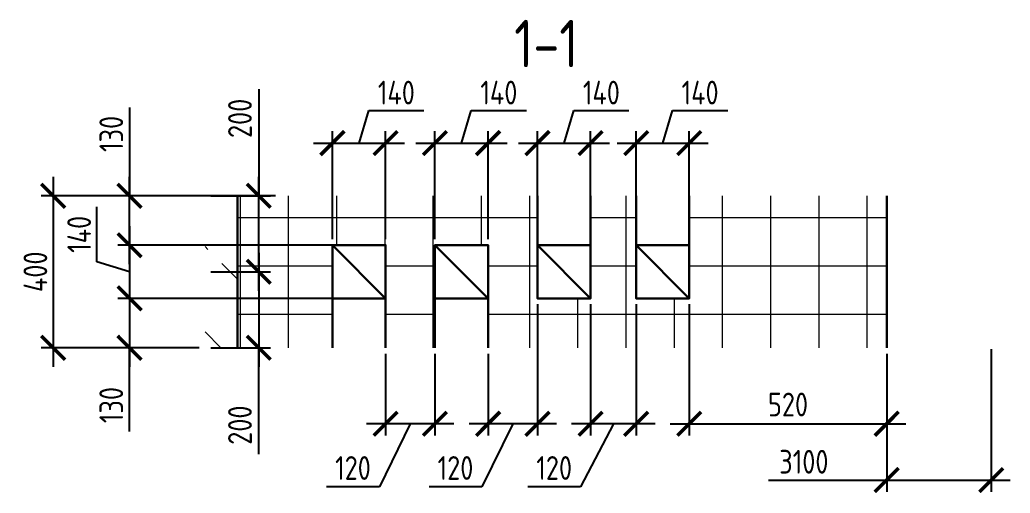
# Model space of a CAD drawing. Header units: millimetres. Extents: x -56498 to 234605, y -296269 to -29969.
# Drawn here: x 159444 to 162053, y -284542 to -283296 of the extents above; entities that cross this region are included whole.
import ezdxf
from ezdxf.enums import TextEntityAlignment as Align

# ---------------------------------------------------------------- set-up
doc = ezdxf.new("R2010")
doc.units = ezdxf.units.MM
doc.header["$LTSCALE"] = 100
doc.header["$PDMODE"] = 35
for name, color, linetype, lineweight in [('0.3', 7, 'Continuous', 30), ('Примітки 0.09', 200, 'Continuous', 9), ('Розміри 0.09', 5, 'Continuous', 9), ('Штрихування 0.09', 253, 'Continuous', 9)]:
    doc.layers.add(name, color=color, linetype=linetype, lineweight=lineweight)
doc.styles.add('GOST 2.304', font='CS_Gost2304.shx')
doc.dimstyles.new('SPDS', dxfattribs={"dimscale": 100, "dimtxt": 2.5, "dimasz": 2.5, "dimexe": 1.25, "dimexo": 0.625, "dimtad": 1, "dimrnd": 0.001, "dimtxsty": 'GOST 2.304', "dimblk": 'ARCHTICK', "dimcen": 2.5, "dimdle": 2, "dimadec": 0, "dimazin": 2, "dimtfac": 0.75, "dimtmove": 1, "dimatfit": 3, "dimfxl": 0, "dimtolj": 1, "dimarcsym": 0})

# ---------------------------------------------------------------- blocks, each defined once
blk = doc.blocks.new('_ArchTick')
at = {"color": 0, "linetype": 'ByBlock', "const_width": 0.15}
blk.add_lwpolyline([(-0.5, -0.5), (0.5, 0.5)], dxfattribs=at)
blk = doc.blocks.new('*D580')
at = {"layer": 'Defpoints', "color": 0, "transparency": 16777216}
for p in [(159733.3, -283759.5), (160133.3, -283759.5), (160383.3, -283889.5)]:
    blk.add_point(p, dxfattribs=at)
at = {"layer": 'Розміри 0.09', "color": 0, "lineweight": -2, "transparency": 16777216}
for p, q in [((159733.3, -283527.2), (159733.3, -283759.5)), ((159733.3, -283939.5), (159733.3, -283709.5)), ((160117.6, -283759.5), (159702, -283759.5)), ((160367.6, -283889.5), (159702, -283889.5))]:
    blk.add_line(p, q, dxfattribs=at)
at = {"layer": 'Розміри 0.09', "color": 0, "lineweight": -2, "transparency": 16777216, "xscale": 62.5, "yscale": 62.5, "zscale": 62.5}
for p, rotation in [((159733.3, -283759.5), 90), ((159733.3, -283889.5), 270)]:
    blk.add_blockref('_ArchTick', p, dxfattribs=dict(at, rotation=rotation))
at = {"layer": 'Розміри 0.09', "color": 0, "transparency": 16777216, "insert": (159685.1, -283596.7), "char_height": 62.5, "attachment_point": 5, "rotation": 90, "style": 'GOST 2.304'}
blk.add_mtext('\\A1;130', dxfattribs=at)
blk = doc.blocks.new('*D581')
at = {"layer": 'Defpoints', "color": 0, "transparency": 16777216}
for p in [(160383.3, -283889.5), (159733.3, -284029.5), (160383.3, -284029.5)]:
    blk.add_point(p, dxfattribs=at)
at = {"layer": 'Розміри 0.09', "color": 0, "lineweight": -2, "transparency": 16777216}
for p, q in [((159647.3, -283933.7), (159647.3, -283788.4)), ((159733.3, -283839.5), (159733.3, -284079.5)), ((160367.6, -283889.5), (159702, -283889.5)), ((159733.3, -283959.5), (159647.3, -283933.7)), ((160367.6, -284029.5), (159702, -284029.5))]:
    blk.add_line(p, q, dxfattribs=at)
at = {"layer": 'Розміри 0.09', "color": 0, "lineweight": -2, "transparency": 16777216, "xscale": 62.5, "yscale": 62.5, "zscale": 62.5}
for p, rotation in [((159733.3, -283889.5), 90), ((159733.3, -284029.5), 270)]:
    blk.add_blockref('_ArchTick', p, dxfattribs=dict(at, rotation=rotation))
at = {"layer": 'Розміри 0.09', "color": 0, "transparency": 16777216, "insert": (159600.5, -283861), "char_height": 62.5, "attachment_point": 5, "rotation": 90, "style": 'GOST 2.304'}
blk.add_mtext('\\A1;140', dxfattribs=at)
blk = doc.blocks.new('*D582')
at = {"layer": 'Defpoints', "color": 0, "transparency": 16777216}
for p in [(160383.3, -284029.5), (159733.3, -284159.5), (159932.1, -284159.5)]:
    blk.add_point(p, dxfattribs=at)
at = {"layer": 'Розміри 0.09', "color": 0, "lineweight": -2, "transparency": 16777216}
for p, q in [((159733.3, -283979.5), (159733.3, -284209.5)), ((160367.6, -284029.5), (159702, -284029.5)), ((159916.4, -284159.5), (159702, -284159.5)), ((159733.3, -284379.8), (159733.3, -284159.5))]:
    blk.add_line(p, q, dxfattribs=at)
at = {"layer": 'Розміри 0.09', "color": 0, "lineweight": -2, "transparency": 16777216, "xscale": 62.5, "yscale": 62.5, "zscale": 62.5}
for p, rotation in [((159733.3, -284029.5), 90), ((159733.3, -284159.5), 270)]:
    blk.add_blockref('_ArchTick', p, dxfattribs=dict(at, rotation=rotation))
at = {"layer": 'Розміри 0.09', "color": 0, "transparency": 16777216, "insert": (159685.1, -284310.3), "char_height": 62.5, "attachment_point": 5, "rotation": 90, "style": 'GOST 2.304'}
blk.add_mtext('\\A1;130', dxfattribs=at)
blk = doc.blocks.new('*D583')
at = {"layer": 'Defpoints', "color": 0, "transparency": 16777216}
for p in [(159932.1, -283759.5), (160073.4, -283759.5), (159932.1, -283959.5)]:
    blk.add_point(p, dxfattribs=at)
at = {"layer": 'Розміри 0.09', "color": 0, "lineweight": -2, "transparency": 16777216}
for p, q in [((160073.4, -283479.3), (160073.4, -283759.5)), ((160073.4, -284009.5), (160073.4, -283709.5)), ((159947.7, -283759.5), (160104.6, -283759.5)), ((159947.7, -283959.5), (160104.6, -283959.5))]:
    blk.add_line(p, q, dxfattribs=at)
at = {"layer": 'Розміри 0.09', "color": 0, "lineweight": -2, "transparency": 16777216, "xscale": 62.5, "yscale": 62.5, "zscale": 62.5}
for p, rotation in [((160073.4, -283759.5), 90), ((160073.4, -283959.5), 270)]:
    blk.add_blockref('_ArchTick', p, dxfattribs=dict(at, rotation=rotation))
at = {"layer": 'Розміри 0.09', "color": 0, "transparency": 16777216, "insert": (160024.1, -283555.8), "char_height": 62.5, "attachment_point": 5, "rotation": 90, "style": 'GOST 2.304'}
blk.add_mtext('\\A1;200', dxfattribs=at)
blk = doc.blocks.new('*D584')
at = {"layer": 'Defpoints', "color": 0, "transparency": 16777216}
for p in [(159932.1, -283959.5), (159932.1, -284159.5), (160073.4, -284159.5)]:
    blk.add_point(p, dxfattribs=at)
at = {"layer": 'Розміри 0.09', "color": 0, "lineweight": -2, "transparency": 16777216}
for p, q in [((160073.4, -283909.5), (160073.4, -284209.5)), ((159947.7, -283959.5), (160104.6, -283959.5)), ((159947.7, -284159.5), (160104.6, -284159.5)), ((160073.4, -284439.6), (160073.4, -284159.5))]:
    blk.add_line(p, q, dxfattribs=at)
at = {"layer": 'Розміри 0.09', "color": 0, "lineweight": -2, "transparency": 16777216, "xscale": 62.5, "yscale": 62.5, "zscale": 62.5}
for p, rotation in [((160073.4, -283959.5), 90), ((160073.4, -284159.5), 270)]:
    blk.add_blockref('_ArchTick', p, dxfattribs=dict(at, rotation=rotation))
at = {"layer": 'Розміри 0.09', "color": 0, "transparency": 16777216, "insert": (160024.1, -284363.1), "char_height": 62.5, "attachment_point": 5, "rotation": 90, "style": 'GOST 2.304'}
blk.add_mtext('\\A1;200', dxfattribs=at)
blk = doc.blocks.new('*D579')
at = {"layer": 'Defpoints', "color": 0, "transparency": 16777216}
for p in [(159932.1, -283759.5), (159532.1, -284159.5), (159932.1, -284159.5)]:
    blk.add_point(p, dxfattribs=at)
at = {"layer": 'Розміри 0.09', "color": 0, "lineweight": -2, "transparency": 16777216}
for p, q in [((159532.1, -283709.5), (159532.1, -284209.5)), ((159916.4, -283759.5), (159500.8, -283759.5)), ((159916.4, -284159.5), (159500.8, -284159.5))]:
    blk.add_line(p, q, dxfattribs=at)
at = {"layer": 'Розміри 0.09', "color": 0, "lineweight": -2, "transparency": 16777216, "xscale": 62.5, "yscale": 62.5, "zscale": 62.5}
for p, rotation in [((159532.1, -283759.5), 90), ((159532.1, -284159.5), 270)]:
    blk.add_blockref('_ArchTick', p, dxfattribs=dict(at, rotation=rotation))
at = {"layer": 'Розміри 0.09', "color": 0, "transparency": 16777216, "insert": (159485.2, -283959.5), "char_height": 62.5, "attachment_point": 5, "rotation": 90, "style": 'GOST 2.304'}
blk.add_mtext('\\A1;400', dxfattribs=at)
blk = doc.blocks.new('*D586')
at = {"layer": 'Defpoints', "color": 0, "transparency": 16777216}
for p in [(160807.6, -284029.5), (160677.6, -284159.5), (160677.6, -284359.5)]:
    blk.add_point(p, dxfattribs=at)
at = {"layer": 'Розміри 0.09', "color": 0, "lineweight": -2, "transparency": 16777216}
for p, q in [((160807.6, -284045.1), (160807.6, -284390.7)), ((160677.6, -284175.1), (160677.6, -284390.7)), ((160857.6, -284359.5), (160627.6, -284359.5)), ((160742.6, -284359.5), (160661.3, -284525.2)), ((160661.3, -284525.2), (160522.2, -284525.2))]:
    blk.add_line(p, q, dxfattribs=at)
at = {"layer": 'Розміри 0.09', "color": 0, "lineweight": -2, "transparency": 16777216, "xscale": 62.5, "yscale": 62.5, "zscale": 62.5, "rotation": 180}
blk.add_blockref('_ArchTick', (160677.6, -284359.5), dxfattribs=at)
at = {"layer": 'Розміри 0.09', "color": 0, "lineweight": -2, "transparency": 16777216, "xscale": 62.5, "yscale": 62.5, "zscale": 62.5}
blk.add_blockref('_ArchTick', (160807.6, -284359.5), dxfattribs=at)
at = {"layer": 'Розміри 0.09', "color": 0, "transparency": 16777216, "insert": (160591.7, -284475.9), "char_height": 62.5, "attachment_point": 5, "style": 'GOST 2.304'}
blk.add_mtext('\\A1;120', dxfattribs=at)
blk = doc.blocks.new('*D587')
at = {"layer": 'Defpoints', "color": 0, "transparency": 16777216}
for p in [(160947.6, -284029.5), (161067.6, -284029.5), (160947.6, -284359.5)]:
    blk.add_point(p, dxfattribs=at)
at = {"layer": 'Розміри 0.09', "color": 0, "lineweight": -2, "transparency": 16777216}
for p, q in [((160947.6, -284045.1), (160947.6, -284390.7)), ((161067.6, -284045.1), (161067.6, -284390.7)), ((161117.6, -284359.5), (160897.6, -284359.5)), ((161007.6, -284359.5), (160921.3, -284525.2)), ((160921.3, -284525.2), (160782.2, -284525.2))]:
    blk.add_line(p, q, dxfattribs=at)
at = {"layer": 'Розміри 0.09', "color": 0, "lineweight": -2, "transparency": 16777216, "xscale": 62.5, "yscale": 62.5, "zscale": 62.5, "rotation": 180}
blk.add_blockref('_ArchTick', (160947.6, -284359.5), dxfattribs=at)
at = {"layer": 'Розміри 0.09', "color": 0, "lineweight": -2, "transparency": 16777216, "xscale": 62.5, "yscale": 62.5, "zscale": 62.5}
blk.add_blockref('_ArchTick', (161067.6, -284359.5), dxfattribs=at)
at = {"layer": 'Розміри 0.09', "color": 0, "transparency": 16777216, "insert": (160851.7, -284475.9), "char_height": 62.5, "attachment_point": 5, "style": 'GOST 2.304'}
blk.add_mtext('\\A1;120', dxfattribs=at)
blk = doc.blocks.new('*D588')
at = {"layer": 'Defpoints', "color": 0, "transparency": 16777216}
for p in [(160407.6, -284159.5), (160537.6, -284159.5), (160407.6, -284359.5)]:
    blk.add_point(p, dxfattribs=at)
at = {"layer": 'Розміри 0.09', "color": 0, "lineweight": -2, "transparency": 16777216}
for p, q in [((160407.6, -284175.1), (160407.6, -284390.7)), ((160537.6, -284175.1), (160537.6, -284390.7)), ((160587.6, -284359.5), (160357.6, -284359.5)), ((160472.6, -284359.5), (160391.3, -284525.2)), ((160391.3, -284525.2), (160252.2, -284525.2))]:
    blk.add_line(p, q, dxfattribs=at)
at = {"layer": 'Розміри 0.09', "color": 0, "lineweight": -2, "transparency": 16777216, "xscale": 62.5, "yscale": 62.5, "zscale": 62.5, "rotation": 180}
blk.add_blockref('_ArchTick', (160407.6, -284359.5), dxfattribs=at)
at = {"layer": 'Розміри 0.09', "color": 0, "lineweight": -2, "transparency": 16777216, "xscale": 62.5, "yscale": 62.5, "zscale": 62.5}
blk.add_blockref('_ArchTick', (160537.6, -284359.5), dxfattribs=at)
at = {"layer": 'Розміри 0.09', "color": 0, "transparency": 16777216, "insert": (160321.7, -284475.9), "char_height": 62.5, "attachment_point": 5, "style": 'GOST 2.304'}
blk.add_mtext('\\A1;120', dxfattribs=at)
blk = doc.blocks.new('*D589')
at = {"layer": 'Defpoints', "color": 0, "transparency": 16777216}
for p in [(161207.6, -284029.5), (161727.6, -284159.5), (161727.6, -284359.5)]:
    blk.add_point(p, dxfattribs=at)
at = {"layer": 'Розміри 0.09', "color": 0, "lineweight": -2, "transparency": 16777216}
for p, q in [((161207.6, -284045.1), (161207.6, -284390.7)), ((161727.6, -284175.1), (161727.6, -284390.7)), ((161157.6, -284359.5), (161777.6, -284359.5))]:
    blk.add_line(p, q, dxfattribs=at)
at = {"layer": 'Розміри 0.09', "color": 0, "lineweight": -2, "transparency": 16777216, "xscale": 62.5, "yscale": 62.5, "zscale": 62.5, "rotation": 180}
blk.add_blockref('_ArchTick', (161207.6, -284359.5), dxfattribs=at)
at = {"layer": 'Розміри 0.09', "color": 0, "lineweight": -2, "transparency": 16777216, "xscale": 62.5, "yscale": 62.5, "zscale": 62.5}
blk.add_blockref('_ArchTick', (161727.6, -284359.5), dxfattribs=at)
at = {"layer": 'Розміри 0.09', "color": 0, "transparency": 16777216, "insert": (161467.6, -284308.9), "char_height": 62.5, "attachment_point": 5, "style": 'GOST 2.304'}
blk.add_mtext('\\A1;520', dxfattribs=at)
blk = doc.blocks.new('*D590')
at = {"layer": 'Defpoints', "color": 0, "transparency": 16777216}
for p in [(162002.8, -284148), (161727.6, -284159.5), (162002.8, -284507.6)]:
    blk.add_point(p, dxfattribs=at)
at = {"layer": 'Розміри 0.09', "color": 0, "lineweight": -2, "transparency": 16777216}
for p, q in [((161727.6, -284175.1), (161727.6, -284538.9)), ((162002.8, -284163.6), (162002.8, -284538.9)), ((161416.4, -284507.6), (161727.6, -284507.6)), ((161677.6, -284507.6), (162052.8, -284507.6))]:
    blk.add_line(p, q, dxfattribs=at)
at = {"layer": 'Розміри 0.09', "color": 0, "lineweight": -2, "transparency": 16777216, "xscale": 62.5, "yscale": 62.5, "zscale": 62.5, "rotation": 180}
blk.add_blockref('_ArchTick', (161727.6, -284507.6), dxfattribs=at)
at = {"layer": 'Розміри 0.09', "color": 0, "lineweight": -2, "transparency": 16777216, "xscale": 62.5, "yscale": 62.5, "zscale": 62.5}
blk.add_blockref('_ArchTick', (162002.8, -284507.6), dxfattribs=at)
at = {"layer": 'Розміри 0.09', "color": 0, "transparency": 16777216, "insert": (161509.3, -284459.5), "char_height": 62.5, "attachment_point": 5, "style": 'GOST 2.304'}
blk.add_mtext('\\A1;3100', dxfattribs=at)
blk = doc.blocks.new('*D639')
at = {"layer": 'Defpoints', "color": 0, "transparency": 16777216}
for p in [(161207.6, -283620.8), (161067.6, -283889.5), (161207.6, -283889.5)]:
    blk.add_point(p, dxfattribs=at)
at = {"layer": 'Розміри 0.09', "color": 0, "lineweight": -2, "transparency": 16777216}
for p, q in [((161137.6, -283620.8), (161163.4, -283534.9)), ((161163.4, -283534.9), (161308.7, -283534.9)), ((161067.6, -283873.8), (161067.6, -283589.6)), ((161207.6, -283873.8), (161207.6, -283589.6)), ((161017.6, -283620.8), (161257.6, -283620.8))]:
    blk.add_line(p, q, dxfattribs=at)
at = {"layer": 'Розміри 0.09', "color": 0, "lineweight": -2, "transparency": 16777216, "xscale": 62.5, "yscale": 62.5, "zscale": 62.5, "rotation": 180}
blk.add_blockref('_ArchTick', (161067.6, -283620.8), dxfattribs=at)
at = {"layer": 'Розміри 0.09', "color": 0, "lineweight": -2, "transparency": 16777216, "xscale": 62.5, "yscale": 62.5, "zscale": 62.5}
blk.add_blockref('_ArchTick', (161207.6, -283620.8), dxfattribs=at)
at = {"layer": 'Розміри 0.09', "color": 0, "transparency": 16777216, "insert": (161236, -283488), "char_height": 62.5, "attachment_point": 5, "style": 'GOST 2.304'}
blk.add_mtext('\\A1;140', dxfattribs=at)
blk = doc.blocks.new('*D640')
at = {"layer": 'Defpoints', "color": 0, "transparency": 16777216}
for p in [(160947.6, -283620.8), (160807.6, -283889.5), (160947.6, -283889.5)]:
    blk.add_point(p, dxfattribs=at)
at = {"layer": 'Розміри 0.09', "color": 0, "lineweight": -2, "transparency": 16777216}
for p, q in [((160877.6, -283620.8), (160903.4, -283534.9)), ((160903.4, -283534.9), (161048.7, -283534.9)), ((160807.6, -283873.8), (160807.6, -283589.6)), ((160947.6, -283873.8), (160947.6, -283589.6)), ((160757.6, -283620.8), (160997.6, -283620.8))]:
    blk.add_line(p, q, dxfattribs=at)
at = {"layer": 'Розміри 0.09', "color": 0, "lineweight": -2, "transparency": 16777216, "xscale": 62.5, "yscale": 62.5, "zscale": 62.5, "rotation": 180}
blk.add_blockref('_ArchTick', (160807.6, -283620.8), dxfattribs=at)
at = {"layer": 'Розміри 0.09', "color": 0, "lineweight": -2, "transparency": 16777216, "xscale": 62.5, "yscale": 62.5, "zscale": 62.5}
blk.add_blockref('_ArchTick', (160947.6, -283620.8), dxfattribs=at)
at = {"layer": 'Розміри 0.09', "color": 0, "transparency": 16777216, "insert": (160976, -283488), "char_height": 62.5, "attachment_point": 5, "style": 'GOST 2.304'}
blk.add_mtext('\\A1;140', dxfattribs=at)
blk = doc.blocks.new('*D641')
at = {"layer": 'Defpoints', "color": 0, "transparency": 16777216}
for p in [(160677.6, -283620.8), (160537.6, -283889.5), (160677.6, -283889.5)]:
    blk.add_point(p, dxfattribs=at)
at = {"layer": 'Розміри 0.09', "color": 0, "lineweight": -2, "transparency": 16777216}
for p, q in [((160607.6, -283620.8), (160633.4, -283534.9)), ((160633.4, -283534.9), (160778.7, -283534.9)), ((160537.6, -283873.8), (160537.6, -283589.6)), ((160677.6, -283873.8), (160677.6, -283589.6)), ((160487.6, -283620.8), (160727.6, -283620.8))]:
    blk.add_line(p, q, dxfattribs=at)
at = {"layer": 'Розміри 0.09', "color": 0, "lineweight": -2, "transparency": 16777216, "xscale": 62.5, "yscale": 62.5, "zscale": 62.5, "rotation": 180}
blk.add_blockref('_ArchTick', (160537.6, -283620.8), dxfattribs=at)
at = {"layer": 'Розміри 0.09', "color": 0, "lineweight": -2, "transparency": 16777216, "xscale": 62.5, "yscale": 62.5, "zscale": 62.5}
blk.add_blockref('_ArchTick', (160677.6, -283620.8), dxfattribs=at)
at = {"layer": 'Розміри 0.09', "color": 0, "transparency": 16777216, "insert": (160706, -283488), "char_height": 62.5, "attachment_point": 5, "style": 'GOST 2.304'}
blk.add_mtext('\\A1;140', dxfattribs=at)
blk = doc.blocks.new('*D642')
at = {"layer": 'Defpoints', "color": 0, "transparency": 16777216}
for p in [(160407.6, -283620.8), (160267.6, -283889.5), (160407.6, -283889.5)]:
    blk.add_point(p, dxfattribs=at)
at = {"layer": 'Розміри 0.09', "color": 0, "lineweight": -2, "transparency": 16777216}
for p, q in [((160337.6, -283620.8), (160363.4, -283534.9)), ((160363.4, -283534.9), (160508.7, -283534.9)), ((160267.6, -283873.8), (160267.6, -283589.6)), ((160407.6, -283873.8), (160407.6, -283589.6)), ((160217.6, -283620.8), (160457.6, -283620.8))]:
    blk.add_line(p, q, dxfattribs=at)
at = {"layer": 'Розміри 0.09', "color": 0, "lineweight": -2, "transparency": 16777216, "xscale": 62.5, "yscale": 62.5, "zscale": 62.5, "rotation": 180}
blk.add_blockref('_ArchTick', (160267.6, -283620.8), dxfattribs=at)
at = {"layer": 'Розміри 0.09', "color": 0, "lineweight": -2, "transparency": 16777216, "xscale": 62.5, "yscale": 62.5, "zscale": 62.5}
blk.add_blockref('_ArchTick', (160407.6, -283620.8), dxfattribs=at)
at = {"layer": 'Розміри 0.09', "color": 0, "transparency": 16777216, "insert": (160436, -283488), "char_height": 62.5, "attachment_point": 5, "style": 'GOST 2.304'}
blk.add_mtext('\\A1;140', dxfattribs=at)

msp = doc.modelspace()

# ---------------------------------------------------------------- hatches: boundary and pattern name
at = {"layer": 'Штрихування 0.09', "ltscale": 0.25}
h = msp.add_hatch(dxfattribs=at)
h.set_pattern_fill('ANSI31', color=256, scale=50, angle=90, style=0)
h.set_pattern_definition([(135, (-639.95, -1414.32), (-112.2532, -112.2532), [])])
h.paths.add_polyline_path([(160017.572, -283759.456), (159932.072, -283759.456), (159932.072, -283896.956), (159994.572, -283928.206), (159869.572, -283990.706), (159932.072, -284021.956), (159932.072, -284159.456), (160017.572, -284159.456)])
at = {"layer": 'Штрихування 0.09'}
h = msp.add_hatch(dxfattribs=at)
h.set_pattern_fill('NET', color=256, scale=40, angle=90, style=0)
h.set_pattern_definition([(90, (57917.24, -369541.75), (-127, 8e-15), []), (180, (57917.24, -369541.75), (-2e-14, -127), [])])
h.paths.add_polyline_path([(161207.572, -283759.456), (161207.572, -283889.456), (161207.572, -284029.456), (161067.572, -284029.456), (161067.572, -283889.456), (161067.572, -283759.456), (160947.572, -283759.456), (160947.572, -283889.456), (160947.572, -284029.456), (160807.572, -284029.456), (160807.572, -283889.456), (160807.572, -283759.456), (160627.602, -283759.456), (160017.572, -283759.456), (160017.572, -284159.456), (160097.602, -284159.456), (160267.572, -284159.456), (160267.572, -284029.456), (160267.572, -283889.456), (160407.572, -283889.456), (160407.572, -284029.456), (160407.572, -284159.456), (160537.572, -284159.456), (160537.572, -284029.456), (160537.572, -283889.456), (160677.572, -283889.456), (160677.572, -284029.456), (160677.572, -284159.456), (161727.572, -284159.456), (161727.572, -283759.456)])

# ---------------------------------------------------------------- linework, layer by layer
at = {"layer": '0.3'}
for p, q in [((160017.572, -284159.456), (160017.572, -283759.456)), ((160807.572, -283759.456), (160807.572, -283889.456)), ((160947.572, -283759.456), (160947.572, -283889.456)), ((161067.572, -283889.456), (161067.572, -283759.456)), ((161207.572, -283889.456), (161207.572, -283759.456)), ((161727.572, -284159.456), (161727.572, -283759.456)), ((160267.572, -284159.456), (160267.572, -284029.456)), ((160407.572, -284159.456), (160407.572, -284029.456)), ((160537.572, -284159.456), (160537.572, -284029.456)), ((160677.572, -284159.456), (160677.572, -284029.456))]:
    msp.add_line(p, q, dxfattribs=at)
for points in [[(160407.572, -284029.456), (160267.572, -284029.456), (160267.572, -283889.456), (160407.572, -284029.456), (160407.572, -283889.456), (160267.572, -283889.456)], [(160677.572, -284029.456), (160537.572, -284029.456), (160537.572, -283889.456), (160677.572, -284029.456), (160677.572, -283889.456), (160537.572, -283889.456)], [(160807.572, -283889.456), (160947.572, -283889.456), (160947.572, -284029.456), (160807.572, -283889.456), (160807.572, -284029.456), (160947.572, -284029.456)], [(161207.572, -284029.456), (161067.572, -284029.456), (161067.572, -283889.456), (161207.572, -284029.456), (161207.572, -283889.456), (161067.572, -283889.456)]]:
    msp.add_lwpolyline(points, dxfattribs=at)

# ---------------------------------------------------------------- texts
at = {"layer": 'Примітки 0.09', "ltscale": 0.25, "style": 'GOST 2.304'}
msp.add_text('1-1', height=125, dxfattribs=at).set_placement((160831.054, -283421.43), align=Align.CENTER)

# ---------------------------------------------------------------- dimensions: what is measured, and where the dimension line sits
at = {"layer": 'Розміри 0.09'}
for base, p1, p2, picture, middle in [((160407.572, -283620.826), (160267.572, -283889.456), (160407.572, -283889.456), '*D642', (160378.978, -283488.013)), ((160677.572, -283620.826), (160537.572, -283889.456), (160677.572, -283889.456), '*D641', (160648.978, -283488.013)), ((160947.572, -283620.826), (160807.572, -283889.456), (160947.572, -283889.456), '*D640', (160918.978, -283488.013)), ((161207.572, -283620.826), (161067.572, -283889.456), (161207.572, -283889.456), '*D639', (161178.978, -283488.013)), ((161727.572, -284359.456), (161207.572, -284029.456), (161727.572, -284159.456), '*D589', (161467.572, -284308.866))]:
    dim = msp.add_linear_dim(base=base, p1=p1, p2=p2, dimstyle='SPDS', override={"dimscale": 25, "dimlfac": 1, "dimtxsty": 'GOST 2.304', "dimblk1": 'ArchTick', "dimblk2": 'ArchTick', "dimsah": 1, "dimtolj": 1}, dxfattribs=at)
    dim.commit()
    dim.dimension.update_dxf_attribs({"geometry": picture, "text_midpoint": middle})
for base, p1, p2, angle, picture, middle in [((160073.394, -283759.456), (159932.072, -283959.456), (159932.072, -283759.456), 90, '*D583', (160081.506, -283555.847)), ((159733.264, -283759.456), (160383.264, -283889.456), (160133.264, -283759.456), 90, '*D580', (159733.264, -283596.682)), ((160073.394, -284159.456), (159932.072, -283959.456), (159932.072, -284159.456), 270, '*D584', (160081.506, -284363.065)), ((159733.264, -284159.456), (160383.264, -284029.456), (159932.072, -284159.456), 90, '*D582', (159746.587, -284310.26))]:
    dim = msp.add_linear_dim(base=base, p1=p1, p2=p2, angle=angle, dimstyle='SPDS', override={"dimscale": 25, "dimlfac": 1, "dimtxsty": 'GOST 2.304', "dimblk1": 'ArchTick', "dimblk2": 'ArchTick', "dimsah": 1, "dimtolj": 1}, dxfattribs=at)
    dim.commit()
    dim.dimension.update_dxf_attribs({"geometry": picture, "text_midpoint": middle, "dimtype": 160})
for base, p1, p2, picture, middle in [((159532.072, -284159.456), (159932.072, -283759.456), (159932.072, -284159.456), '*D579', (159485.197, -283959.456)), ((159733.264, -284029.456), (160383.264, -283889.456), (160383.264, -284029.456), '*D581', (159600.451, -283918.05))]:
    dim = msp.add_linear_dim(base=base, p1=p1, p2=p2, angle=90, dimstyle='SPDS', override={"dimscale": 25, "dimlfac": 1, "dimtxsty": 'GOST 2.304', "dimblk1": 'ArchTick', "dimblk2": 'ArchTick', "dimsah": 1, "dimtolj": 1}, dxfattribs=at)
    dim.commit()
    dim.dimension.update_dxf_attribs({"geometry": picture, "text_midpoint": middle})
for base, p1, p2, text, picture, middle in [((160677.572, -284359.456), (160807.572, -284029.456), (160677.572, -284159.456), '120', '*D586', (160645.641, -284525.155)), ((160947.572, -284359.456), (161067.572, -284029.456), (160947.572, -284029.456), '120', '*D587', (160905.641, -284525.155)), ((162002.801, -284507.62), (161727.572, -284159.456), (162002.801, -284147.972), '3100', '*D590', (161509.342, -284538.429)), ((160407.572, -284359.456), (160537.572, -284159.456), (160407.572, -284159.456), '120', '*D588', (160375.641, -284525.155))]:
    dim = msp.add_linear_dim(base=base, p1=p1, p2=p2, text=text, dimstyle='SPDS', override={"dimscale": 25, "dimlfac": 1, "dimtxsty": 'GOST 2.304', "dimblk1": 'ArchTick', "dimblk2": 'ArchTick', "dimsah": 1, "dimtolj": 1}, dxfattribs=at)
    dim.commit()
    dim.dimension.update_dxf_attribs({"geometry": picture, "text_midpoint": middle, "dimtype": 160})

doc.saveas('drawing.dxf')
